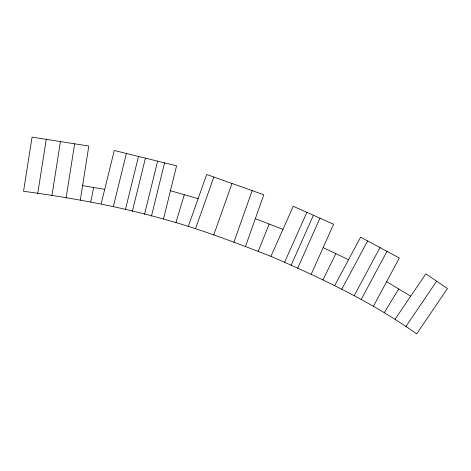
<?xml version="1.0" encoding="UTF-8"?>
<svg xmlns="http://www.w3.org/2000/svg" width="471" height="471" viewBox="0 0 471 471"><rect width="100%" height="100%" fill="white"/><g stroke="black" fill="none" stroke-linecap="round" stroke-linejoin="round"><path stroke-width="0.71" d="M37.739 193.493L46.252 139.345M51.922 195.724L60.441 141.571M66.111 197.955L74.63 143.802M80.3 200.187L88.813 146.034L32.069 137.114L23.55 191.261C70.75 197.726 117.597 206.08 163.484 219.05C200.093 228.994 235.571 242.665 270.925 256.324C321.44 278.231 371.66 301.917 416.7 333.886L447.45 288.511L425.825 273.851L395.069 319.232M90.738 201.959L93.647 187.493M101.177 203.725L114.27 150.49L176.572 165.816L163.484 219.05M113.287 206.704L126.375 153.469M125.392 209.677L138.486 156.449M132.327 211.385L145.421 158.156M144.526 214.387L157.614 161.153M151.462 216.089L164.55 162.86M175.93 222.612L184.291 194.694M188.376 226.18L206.687 174.511L263.825 194.753L245.509 246.427M195.518 228.706L213.828 177.037M213.681 235.147L231.991 183.478M233.863 242.294L252.173 190.625M258.22 251.373L269.153 224.025M270.925 256.324L293.28 206.274L333.58 224.273L311.219 274.322M284.519 262.4L306.874 212.344M291.072 265.326L313.427 215.276M297.631 268.252L319.986 218.203M322.965 279.909L335.841 253.669M334.716 285.497L360.615 237.19L399.343 257.955L373.438 306.262M341.734 289.259L367.639 240.952M354.074 295.882L379.979 247.569M361.098 299.644L386.997 251.331M384.254 312.75L398.66 288.929M405.884 326.562L436.635 281.181M82.59 185.621L104.709 189.366M170.449 190.731L198.132 198.656M255.353 218.65L282.953 229.401M323.147 247.628L348.54 259.709M386.609 281.705L410.706 296.153"/></g></svg>
